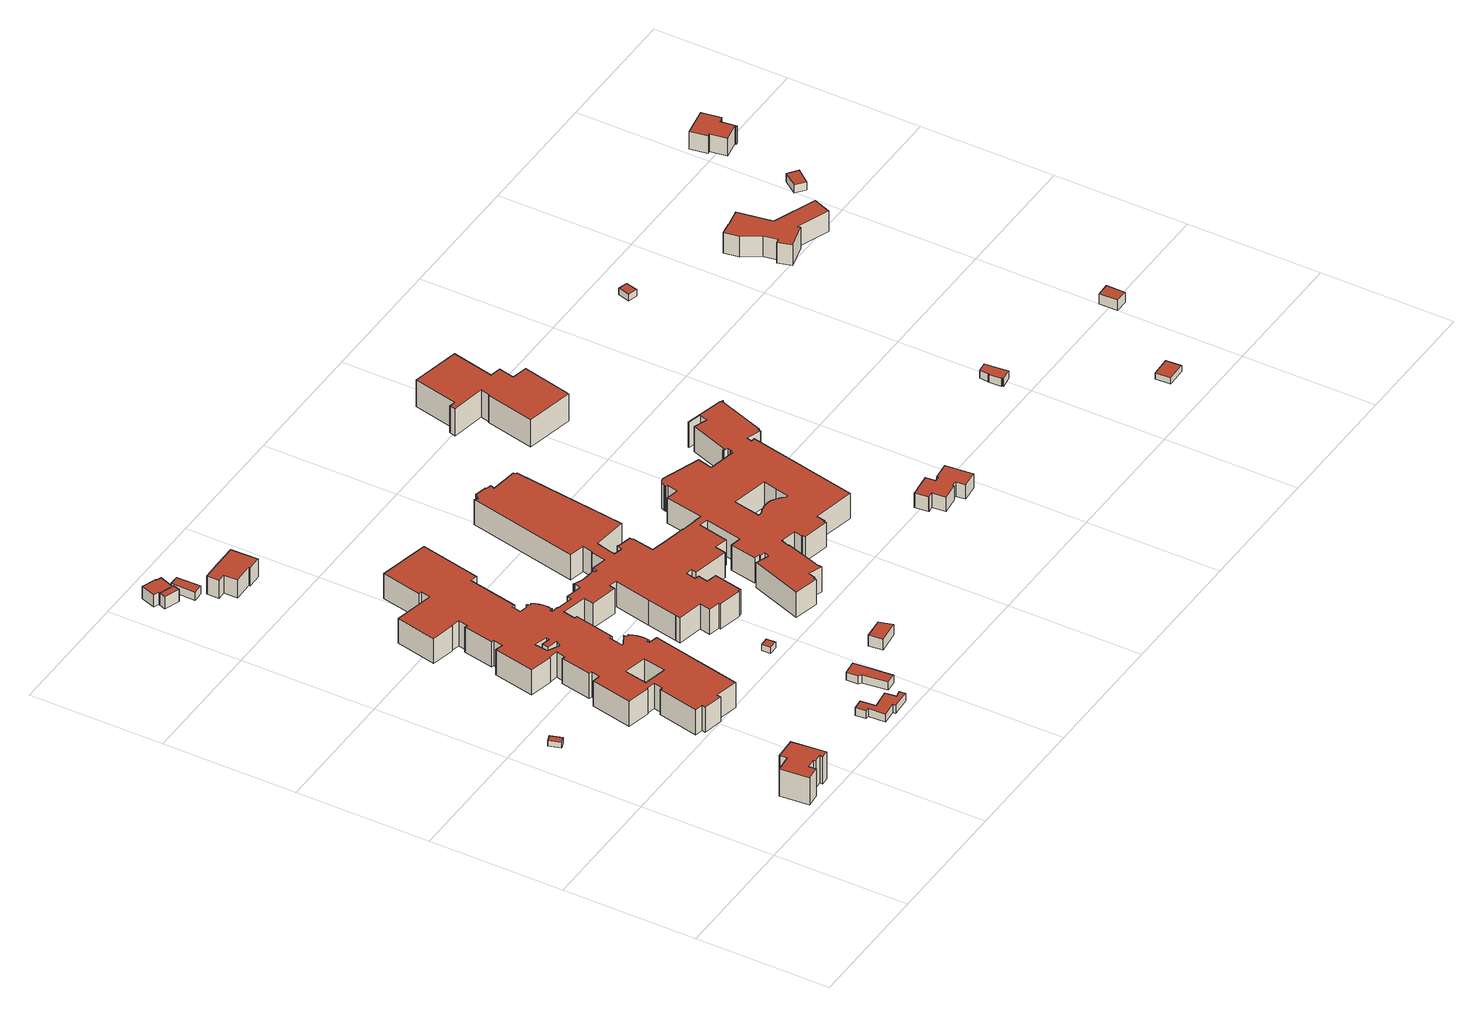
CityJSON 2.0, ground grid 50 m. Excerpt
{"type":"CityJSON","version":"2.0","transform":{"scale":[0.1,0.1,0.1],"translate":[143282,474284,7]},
"CityObjects":{
"building1":{"type":"Building","attributes":{"b3_dak_type":"multiple horizontal","b3_h_dak_50p":15.81,"b3_h_dak_70p":15.83,"b3_h_dak_max":15.91,"b3_h_dak_min":15.63,"b3_h_maaiveld":13.56,"b3_kas_warenhuis":false,"b3_mutatie_ahn3_ahn4":false,"b3_reconstructie_onvolledig":false,"b3_rmse_lod12":0.077,"b3_rmse_lod13":0.077,"b3_rmse_lod22":0.0738,"b3_val3dity_lod12":"[]","b3_val3dity_lod13":"[]","b3_val3dity_lod22":"[]","b3_volume_lod12":28.38,"b3_volume_lod13":28.38,"b3_volume_lod22":28.22,"geconstateerd":false,"oorspronkelijkbouwjaar":2015,"status":"Pand in gebruik"},"children":["building1-1"]},
"building1-1":{"type":"BuildingPart","parents":["building1"],"geometry":[{"type":"Solid","lod":"1.2","boundaries":[[[[0,1,2,3]],[[4,1,0,5]],[[5,0,3,6]],[[7,2,1,4]],[[6,3,2,7]],[[6,7,4,5]]]],"semantics":{"surfaces":[{"type":"GroundSurface"},{"type":"WallSurface","on_footprint_edge":true},{"type":"RoofSurface"}],"values":[[0,1,1,1,1,2]]}}]},
"building2":{"type":"Building","attributes":{"b3_dak_type":"multiple horizontal","b3_h_dak_50p":21.39,"b3_h_dak_70p":21.42,"b3_h_dak_max":21.7,"b3_h_dak_min":18.28,"b3_h_maaiveld":10.17,"b3_kas_warenhuis":false,"b3_mutatie_ahn3_ahn4":false,"b3_reconstructie_onvolledig":false,"b3_rmse_lod12":0.731,"b3_rmse_lod13":0.731,"b3_rmse_lod22":0.726,"b3_val3dity_lod12":"[]","b3_val3dity_lod13":"[]","b3_val3dity_lod22":"[]","b3_volume_lod12":1828.7,"b3_volume_lod13":1828.7,"b3_volume_lod22":1825.91,"geconstateerd":false,"oorspronkelijkbouwjaar":2021,"status":"Pand ten onrechte opgevoerd"},"children":["building2-1"]},
"building2-1":{"type":"BuildingPart","parents":["building2"],"geometry":[{"type":"Solid","lod":"1.2","boundaries":[[[[8,9,10,11,12,13,14,15,16,17,18,19]],[[20,16,15,21]],[[22,14,13,23]],[[21,15,14,22]],[[24,19,18,25]],[[26,17,16,20]],[[27,12,11,28]],[[23,13,12,27]],[[29,8,19,24]],[[28,11,10,30]],[[30,10,9,31]],[[25,18,17,26]],[[31,9,8,29]],[[31,29,24,25,26,20,21,22,23,27,28,30]]]],"semantics":{"surfaces":[{"type":"GroundSurface"},{"type":"WallSurface","on_footprint_edge":true},{"type":"RoofSurface"}],"values":[[0,1,1,1,1,1,1,1,1,1,1,1,1,2]]}}]},
"building3":{"type":"Building","attributes":{"b3_dak_type":"slanted","b3_h_dak_50p":20.13,"b3_h_dak_70p":20.68,"b3_h_dak_max":21.63,"b3_h_dak_min":18.46,"b3_h_maaiveld":15.78,"b3_kas_warenhuis":false,"b3_mutatie_ahn3_ahn4":false,"b3_reconstructie_onvolledig":false,"b3_rmse_lod12":1.08,"b3_rmse_lod13":1.08,"b3_rmse_lod22":0.0272,"b3_val3dity_lod12":"[]","b3_val3dity_lod13":"[]","b3_val3dity_lod22":"[]","b3_volume_lod12":77.24,"b3_volume_lod13":77.24,"b3_volume_lod22":67.26,"geconstateerd":false,"oorspronkelijkbouwjaar":2016,"status":"Pand in gebruik"},"children":["building3-1"]},
"building3-1":{"type":"BuildingPart","parents":["building3"],"geometry":[{"type":"Solid","lod":"1.2","boundaries":[[[[32,33,34,35]],[[36,32,35,37]],[[37,35,34,38]],[[38,34,33,39]],[[39,33,32,36]],[[39,36,37,38]]]],"semantics":{"surfaces":[{"type":"GroundSurface"},{"type":"WallSurface","on_footprint_edge":true},{"type":"RoofSurface"}],"values":[[0,1,1,1,1,2]]}}]},
"building4":{"type":"Building","attributes":{"b3_dak_type":"slanted","b3_h_dak_50p":19.69,"b3_h_dak_70p":20.6,"b3_h_dak_max":22,"b3_h_dak_min":18.25,"b3_h_maaiveld":15.56,"b3_kas_warenhuis":false,"b3_mutatie_ahn3_ahn4":false,"b3_reconstructie_onvolledig":false,"b3_rmse_lod12":1.45,"b3_rmse_lod13":1.45,"b3_rmse_lod22":0.0385,"b3_val3dity_lod12":"[]","b3_val3dity_lod13":"[]","b3_val3dity_lod22":"[]","b3_volume_lod12":233.2,"b3_volume_lod13":233.2,"b3_volume_lod22":192.39,"geconstateerd":false,"oorspronkelijkbouwjaar":2015,"status":"Pand in gebruik"},"children":["building4-1"]},
"building4-1":{"type":"BuildingPart","parents":["building4"],"geometry":[{"type":"Solid","lod":"1.2","boundaries":[[[[40,41,42,43,44,45,46,47]],[[48,45,44,49]],[[49,44,43,50]],[[50,43,42,51]],[[51,42,41,52]],[[53,46,45,48]],[[54,47,46,53]],[[55,40,47,54]],[[52,41,40,55]],[[52,55,54,53,48,49,50,51]]]],"semantics":{"surfaces":[{"type":"GroundSurface"},{"type":"WallSurface","on_footprint_edge":true},{"type":"RoofSurface"}],"values":[[0,1,1,1,1,1,1,1,1,2]]}}]},
"building5":{"type":"Building","attributes":{"b3_dak_type":"slanted","b3_h_dak_50p":18.47,"b3_h_dak_70p":18.79,"b3_h_dak_max":19.33,"b3_h_dak_min":17.48,"b3_h_maaiveld":15.38,"b3_kas_warenhuis":false,"b3_mutatie_ahn3_ahn4":false,"b3_reconstructie_onvolledig":false,"b3_rmse_lod12":0.603,"b3_rmse_lod13":0.603,"b3_rmse_lod22":0.0394,"b3_val3dity_lod12":"[]","b3_val3dity_lod13":"[]","b3_val3dity_lod22":"[]","b3_volume_lod12":112.92,"b3_volume_lod13":112.92,"b3_volume_lod22":102.2,"geconstateerd":false,"oorspronkelijkbouwjaar":1950,"status":"Pand in gebruik"},"children":["building5-1"]},
"building5-1":{"type":"BuildingPart","parents":["building5"],"geometry":[{"type":"Solid","lod":"1.2","boundaries":[[[[56,57,58,59,60]],[[61,57,56,62]],[[63,59,58,64]],[[64,58,57,61]],[[65,60,59,63]],[[62,56,60,65]],[[62,65,63,64,61]]]],"semantics":{"surfaces":[{"type":"GroundSurface"},{"type":"WallSurface","on_footprint_edge":true},{"type":"RoofSurface"}],"values":[[0,1,1,1,1,1,2]]}}]},
"building6":{"type":"Building","attributes":{"b3_dak_type":"multiple horizontal","b3_h_dak_50p":14.56,"b3_h_dak_70p":14.58,"b3_h_dak_max":14.77,"b3_h_dak_min":12.86,"b3_h_maaiveld":11.35,"b3_kas_warenhuis":false,"b3_mutatie_ahn3_ahn4":false,"b3_reconstructie_onvolledig":false,"b3_rmse_lod12":0.315,"b3_rmse_lod13":0.315,"b3_rmse_lod22":0.162,"b3_val3dity_lod12":"[]","b3_val3dity_lod13":"[]","b3_val3dity_lod22":"[]","b3_volume_lod12":463.15,"b3_volume_lod13":463.15,"b3_volume_lod22":445.4,"geconstateerd":false,"oorspronkelijkbouwjaar":2022,"status":"Bouw gestart"},"children":["building6-1","building6-2"]},
"building6-1":{"type":"BuildingPart","parents":["building6"],"geometry":[{"type":"Solid","lod":"1.2","boundaries":[[[[66,67,68,69,70,71]],[[72,67,66,73]],[[74,68,67,72]],[[75,71,70,76]],[[76,70,69,77]],[[73,66,71,75]],[[77,69,68,74]],[[77,74,72,73,75,76]]]],"semantics":{"surfaces":[{"type":"GroundSurface"},{"type":"WallSurface","on_footprint_edge":true},{"type":"RoofSurface"}],"values":[[0,1,1,1,1,1,1,2]]}}]},
"building6-2":{"type":"BuildingPart","parents":["building6"],"geometry":[{"type":"Solid","lod":"1.2","boundaries":[[[[78,79,80,81,82,83,84,85,86,87,88,89]],[[90,87,86,91]],[[91,86,85,92]],[[93,84,83,94]],[[95,79,78,96]],[[92,85,84,93]],[[94,83,82,97]],[[97,82,81,98]],[[99,88,87,90]],[[98,81,80,100]],[[96,78,89,101]],[[101,89,88,99]],[[100,80,79,95]],[[100,95,96,101,99,90,91,92,93,94,97,98]]]],"semantics":{"surfaces":[{"type":"GroundSurface"},{"type":"WallSurface","on_footprint_edge":true},{"type":"RoofSurface"}],"values":[[0,1,1,1,1,1,1,1,1,1,1,1,1,2]]}}]},
"building7":{"type":"Building","attributes":{"b3_dak_type":"slanted","b3_h_dak_50p":21.53,"b3_h_dak_70p":22.2,"b3_h_dak_max":23.54,"b3_h_dak_min":17.95,"b3_h_maaiveld":14.83,"b3_kas_warenhuis":false,"b3_mutatie_ahn3_ahn4":false,"b3_reconstructie_onvolledig":false,"b3_rmse_lod12":1.65,"b3_rmse_lod13":1.31,"b3_rmse_lod22":0.103,"b3_val3dity_lod12":"[]","b3_val3dity_lod13":"[]","b3_val3dity_lod22":"[]","b3_volume_lod12":1032.7,"b3_volume_lod13":1002.27,"b3_volume_lod22":912.15,"geconstateerd":false,"oorspronkelijkbouwjaar":1900,"status":"Pand in gebruik"},"children":["building7-1"]},
"building7-1":{"type":"BuildingPart","parents":["building7"],"geometry":[{"type":"Solid","lod":"1.2","boundaries":[[[[102,103,104,105,106,107,108,109,110]],[[111,110,109,112]],[[112,109,108,113]],[[113,108,107,114]],[[114,107,106,115]],[[115,106,105,116]],[[116,105,104,117]],[[118,103,102,119]],[[117,104,103,118]],[[119,102,110,111]],[[119,111,112,113,114,115,116,117,118]]]],"semantics":{"surfaces":[{"type":"GroundSurface"},{"type":"WallSurface","on_footprint_edge":true},{"type":"RoofSurface"}],"values":[[0,1,1,1,1,1,1,1,1,1,2]]}}]},
"building8":{"type":"Building","attributes":{"b3_dak_type":"multiple horizontal","b3_h_dak_50p":13.88,"b3_h_dak_70p":13.96,"b3_h_dak_max":14.13,"b3_h_dak_min":13.56,"b3_h_maaiveld":11.51,"b3_kas_warenhuis":false,"b3_mutatie_ahn3_ahn4":false,"b3_reconstructie_onvolledig":false,"b3_rmse_lod12":0.159,"b3_rmse_lod13":0.159,"b3_rmse_lod22":0.129,"b3_val3dity_lod12":"[]","b3_val3dity_lod13":"[]","b3_val3dity_lod22":"[]","b3_volume_lod12":28.13,"b3_volume_lod13":28.13,"b3_volume_lod22":27.1,"geconstateerd":false,"oorspronkelijkbouwjaar":2002,"status":"Pand in gebruik"},"children":["building8-1"]},
"building8-1":{"type":"BuildingPart","parents":["building8"],"geometry":[{"type":"Solid","lod":"1.2","boundaries":[[[[120,121,122,123]],[[124,122,121,125]],[[126,123,122,124]],[[127,120,123,126]],[[125,121,120,127]],[[125,127,126,124]]]],"semantics":{"surfaces":[{"type":"GroundSurface"},{"type":"WallSurface","on_footprint_edge":true},{"type":"RoofSurface"}],"values":[[0,1,1,1,1,2]]}}]},
"building9":{"type":"Building","attributes":{"b3_dak_type":"multiple horizontal","b3_h_dak_50p":15.25,"b3_h_dak_70p":15.26,"b3_h_dak_max":15.4,"b3_h_dak_min":12.26,"b3_h_maaiveld":10.82,"b3_kas_warenhuis":false,"b3_mutatie_ahn3_ahn4":false,"b3_reconstructie_onvolledig":false,"b3_rmse_lod12":0.462,"b3_rmse_lod13":0.462,"b3_rmse_lod22":0.462,"b3_val3dity_lod12":"[]","b3_val3dity_lod13":"[]","b3_val3dity_lod22":"[]","b3_volume_lod12":184.68,"b3_volume_lod13":184.68,"b3_volume_lod22":184.4,"geconstateerd":false,"oorspronkelijkbouwjaar":2022,"status":"Bouw gestart"},"children":["building9-1"]},
"building9-1":{"type":"BuildingPart","parents":["building9"],"geometry":[{"type":"Solid","lod":"1.2","boundaries":[[[[128,129,130,131]],[[132,129,128,133]],[[133,128,131,134]],[[135,130,129,132]],[[134,131,130,135]],[[134,135,132,133]]]],"semantics":{"surfaces":[{"type":"GroundSurface"},{"type":"WallSurface","on_footprint_edge":true},{"type":"RoofSurface"}],"values":[[0,1,1,1,1,2]]}}]},
"building10":{"type":"Building","attributes":{"b3_dak_type":"multiple horizontal","b3_h_dak_50p":19.29,"b3_h_dak_70p":20.31,"b3_h_dak_max":24.27,"b3_h_dak_min":10.31,"b3_h_maaiveld":9.98,"b3_kas_warenhuis":false,"b3_mutatie_ahn3_ahn4":false,"b3_reconstructie_onvolledig":false,"b3_rmse_lod12":2.69,"b3_rmse_lod13":2,"b3_rmse_lod22":0.303,"b3_val3dity_lod12":"[]","b3_val3dity_lod13":"[]","b3_val3dity_lod22":"[104,203]","b3_volume_lod12":78769.88,"b3_volume_lod13":75527.19,"b3_volume_lod22":66478.64,"geconstateerd":false,"oorspronkelijkbouwjaar":1973,"status":"Pand in gebruik"},"children":["building10-1"]},
"building10-1":{"type":"BuildingPart","parents":["building10"],"geometry":[{"type":"Solid","lod":"1.2","boundaries":[[[[136,137,138,139,140,141,142,143,144,145,146,147,148,149,150,151,152,153,154,155,156,157,158,159,160,161,162,163,164,165,166,167,168,169,170,171,172,173,174,175,176,177,178,179,180,181,182,183,184,185,186,187,188,189,190,191,192,193,194,195,196,197,198,199,200,201,202,203,204,205,206,207,208,209,210,211,212,213,214,215,216,217,218,219,220,221,222,223,224,225,226,227,228,229,230,231,232,233,234,235,236,237,238,239,240,241,242,243,244,245,246,247,248,249,250,251,252,253,254,255,256,257,258,259,260,261,262,263,264,265,266,267,268,269,270,271,272,273,274,275,276,277,278,279,280,281,282,283,284,285,286,287,288,289,290,291,292,293,294,295,296,297,298,299,300,301,302,303,304,305,306,307,308,309,310,311,312,313,314,315,316,317,318,319,320,321,322,323,324,325,326,327,328,329,330,331,332,333,334,335,336,337,338,339,340,341,342,343,344,345,346,347,348,349,350,351,352,353,354,355,356,357,358,359,360,361,362,363,364,365,366,367,368,369,370,371,372],[373,374,375,376],[377,378,379,380,381,382,383,384,385,386,387,388,389],[390,391,392,393,394,395,396,397]],[[398,375,374,399]],[[400,183,182,401]],[[401,182,181,402]],[[403,396,395,404]],[[405,195,194,406]],[[406,194,193,407]],[[402,181,180,408]],[[409,376,375,398]],[[410,179,178,411]],[[408,180,179,410]],[[412,163,162,413]],[[411,178,177,414]],[[414,177,176,415]],[[416,175,174,417]],[[417,174,173,418]],[[419,172,171,420]],[[418,173,172,419]],[[421,166,165,422]],[[423,169,168,424]],[[425,170,169,423]],[[424,168,167,426]],[[426,167,166,421]],[[427,164,163,412]],[[422,165,164,427]],[[428,156,155,429]],[[430,365,364,431]],[[432,147,146,433]],[[434,157,156,428]],[[435,159,158,436]],[[436,158,157,434]],[[437,154,153,438]],[[438,153,152,439]],[[439,152,151,440]],[[441,229,228,442]],[[442,228,227,443]],[[433,146,145,444]],[[429,155,154,437]],[[445,150,149,446]],[[446,149,148,447]],[[440,151,150,445]],[[447,148,147,432]],[[415,176,175,416]],[[444,145,144,448]],[[448,144,143,449]],[[449,143,142,450]],[[450,142,141,451]],[[451,141,140,452]],[[453,302,301,454]],[[454,301,300,455]],[[456,334,333,457]],[[457,333,332,458]],[[459,139,138,460]],[[461,137,136,462]],[[460,138,137,461]],[[462,136,372,463]],[[463,372,371,464]],[[465,367,366,466]],[[467,368,367,465]],[[468,353,352,469]],[[466,366,365,430]],[[470,363,362,471]],[[431,364,363,470]],[[472,340,339,473]],[[474,360,359,475]],[[475,359,358,476]],[[476,358,357,477]],[[477,357,356,478]],[[479,351,350,480]],[[469,352,351,479]],[[481,354,353,468]],[[482,355,354,481]],[[478,356,355,482]],[[483,280,279,484]],[[485,304,303,486]],[[480,350,349,487]],[[488,348,347,489]],[[490,344,343,491]],[[492,345,344,490]],[[489,347,346,493]],[[493,346,345,492]],[[494,336,335,495]],[[491,343,342,496]],[[497,265,264,498]],[[499,341,340,472]],[[500,330,329,501]],[[501,329,328,502]],[[503,318,317,504]],[[505,291,290,506]],[[507,294,293,508]],[[508,293,292,509]],[[504,317,316,510]],[[511,393,392,512]],[[513,305,304,485]],[[514,295,294,507]],[[486,303,302,453]],[[515,306,305,513]],[[516,307,306,515]],[[455,300,299,517]],[[518,377,389,519]],[[517,299,298,520]],[[520,298,297,521]],[[521,297,296,522]],[[506,290,289,523]],[[523,289,288,524]],[[498,264,263,525]],[[526,221,220,527]],[[509,292,291,505]],[[528,286,285,529]],[[529,285,284,530]],[[531,276,275,532]],[[532,275,274,533]],[[534,277,276,531]],[[524,288,287,535]],[[535,287,286,528]],[[530,284,283,536]],[[537,282,281,538]],[[538,281,280,483]],[[536,283,282,537]],[[539,278,277,534]],[[484,279,278,539]],[[540,271,270,541]],[[542,248,247,543]],[[544,266,265,497]],[[545,246,245,546]],[[543,247,246,545]],[[547,262,261,548]],[[549,222,221,526]],[[550,235,234,551]],[[546,245,244,552]],[[552,244,243,553]],[[554,239,238,555]],[[553,243,242,556]],[[555,238,237,557]],[[558,241,240,559]],[[559,240,239,554]],[[556,242,241,558]],[[557,237,236,560]],[[560,236,235,550]],[[561,230,229,441]],[[562,232,231,563]],[[551,234,233,564]],[[564,233,232,562]],[[563,231,230,561]],[[443,227,226,565]],[[541,270,269,566]],[[567,223,222,549]],[[527,220,219,568]],[[568,219,218,569]],[[569,218,217,570]],[[571,216,215,572]],[[570,217,216,571]],[[573,214,213,574]],[[574,213,212,575]],[[576,251,250,577]],[[578,252,251,576]],[[572,215,214,573]],[[579,224,223,567]],[[580,209,208,581]],[[575,212,211,582]],[[582,211,210,583]],[[584,207,206,585]],[[581,208,207,584]],[[586,198,197,587]],[[588,253,252,578]],[[589,205,204,590]],[[585,206,205,589]],[[591,200,199,592]],[[590,204,203,593]],[[587,197,196,594]],[[592,199,198,586]],[[407,193,192,595]],[[595,192,191,596]],[[597,187,186,598]],[[598,186,185,599]],[[594,196,195,405]],[[596,191,190,600]],[[600,190,189,601]],[[601,189,188,602]],[[602,188,187,597]],[[420,171,170,425]],[[603,373,376,409]],[[413,162,161,604]],[[604,161,160,605]],[[399,374,373,603]],[[605,160,159,435]],[[606,380,379,607]],[[607,379,378,608]],[[487,349,348,488]],[[609,388,387,610]],[[522,296,295,514]],[[519,389,388,609]],[[611,385,384,612]],[[610,387,386,613]],[[614,383,382,615]],[[615,382,381,616]],[[613,386,385,611]],[[616,381,380,606]],[[612,384,383,614]],[[608,378,377,518]],[[617,338,337,618]],[[618,337,336,494]],[[619,322,321,620]],[[620,321,320,621]],[[622,327,326,623]],[[623,326,325,624]],[[624,325,324,625]],[[626,315,314,627]],[[510,316,315,626]],[[452,140,139,459]],[[628,313,312,629]],[[630,319,318,503]],[[631,308,307,516]],[[458,332,331,632]],[[632,331,330,500]],[[633,369,368,467]],[[634,370,369,633]],[[635,249,248,542]],[[636,201,200,591]],[[637,254,253,588]],[[593,203,202,638]],[[638,202,201,636]],[[639,260,259,640]],[[525,263,262,547]],[[464,371,370,634]],[[512,392,391,641]],[[577,250,249,635]],[[642,309,308,631]],[[643,311,310,644]],[[625,324,323,645]],[[645,323,322,619]],[[502,328,327,622]],[[621,320,319,630]],[[646,361,360,474]],[[647,184,183,400]],[[644,310,309,642]],[[648,273,272,649]],[[533,274,273,648]],[[649,272,271,540]],[[650,257,256,651]],[[651,256,255,652]],[[652,255,254,637]],[[653,258,257,650]],[[654,397,396,403]],[[655,390,397,654]],[[656,394,393,511]],[[404,395,394,656]],[[495,335,334,456]],[[473,339,338,617]],[[496,342,341,499]],[[627,314,313,628]],[[629,312,311,643]],[[657,267,266,544]],[[658,268,267,657]],[[566,269,268,658]],[[640,259,258,653]],[[548,261,260,639]],[[583,210,209,580]],[[641,391,390,655]],[[599,185,184,647]],[[471,362,361,646]],[[659,225,224,579]],[[565,226,225,659]],[[565,659,579,567,549,526,527,568,569,570,571,572,573,574,575,582,583,580,581,584,585,589,590,593,638,636,591,592,586,587,594,405,406,407,595,596,600,601,602,597,598,599,647,400,401,402,408,410,411,414,415,416,417,418,419,420,425,423,424,426,421,422,427,412,413,604,605,435,436,434,428,429,437,438,439,440,445,446,447,432,433,444,448,449,450,451,452,459,460,461,462,463,464,634,633,467,465,466,430,431,470,471,646,474,475,476,477,478,482,481,468,469,479,480,487,488,489,493,492,490,491,496,499,472,473,617,618,494,495,456,457,458,632,500,501,502,622,623,624,625,645,619,620,621,630,503,504,510,626,627,628,629,643,644,642,631,516,515,513,485,486,453,454,455,517,520,521,522,514,507,508,509,505,506,523,524,535,528,529,530,536,537,538,483,484,539,534,531,532,533,648,649,540,541,566,658,657,544,497,498,525,547,548,639,640,653,650,651,652,637,588,578,576,577,635,542,543,545,546,552,553,556,558,559,554,555,557,560,550,551,564,562,563,561,441,442,443],[399,603,409,398],[403,404,656,511,512,641,655,654],[518,519,609,610,613,611,612,614,615,616,606,607,608]]]],"semantics":{"surfaces":[{"type":"GroundSurface"},{"type":"WallSurface","on_footprint_edge":true},{"type":"RoofSurface"}],"values":[[0,1,1,1,1,1,1,1,1,1,1,1,1,1,1,1,1,1,1,1,1,1,1,1,1,1,1,1,1,1,1,1,1,1,1,1,1,1,1,1,1,1,1,1,1,1,1,1,1,1,1,1,1,1,1,1,1,1,1,1,1,1,1,1,1,1,1,1,1,1,1,1,1,1,1,1,1,1,1,1,1,1,1,1,1,1,1,1,1,1,1,1,1,1,1,1,1,1,1,1,1,1,1,1,1,1,1,1,1,1,1,1,1,1,1,1,1,1,1,1,1,1,1,1,1,1,1,1,1,1,1,1,1,1,1,1,1,1,1,1,1,1,1,1,1,1,1,1,1,1,1,1,1,1,1,1,1,1,1,1,1,1,1,1,1,1,1,1,1,1,1,1,1,1,1,1,1,1,1,1,1,1,1,1,1,1,1,1,1,1,1,1,1,1,1,1,1,1,1,1,1,1,1,1,1,1,1,1,1,1,1,1,1,1,1,1,1,1,1,1,1,1,1,1,1,1,1,1,1,1,1,1,1,1,1,1,1,1,1,1,1,1,1,1,1,1,1,1,1,1,1,1,1,1,1,1,1,1,1,1,1,1,1,2]]}}]},
"building11":{"type":"Building","attributes":{"b3_dak_type":"multiple horizontal","b3_h_dak_50p":12.33,"b3_h_dak_70p":12.35,"b3_h_dak_max":16.41,"b3_h_dak_min":11.02,"b3_h_maaiveld":10.01,"b3_kas_warenhuis":false,"b3_mutatie_ahn3_ahn4":false,"b3_reconstructie_onvolledig":false,"b3_rmse_lod12":0.786,"b3_rmse_lod13":0.786,"b3_rmse_lod22":0.787,"b3_val3dity_lod12":"[]","b3_val3dity_lod13":"[]","b3_val3dity_lod22":"[]","b3_volume_lod12":131.53,"b3_volume_lod13":131.53,"b3_volume_lod22":130.18,"geconstateerd":false,"oorspronkelijkbouwjaar":1970,"status":"Pand in gebruik"},"children":["building11-1"]},
"building11-1":{"type":"BuildingPart","parents":["building11"],"geometry":[{"type":"Solid","lod":"1.2","boundaries":[[[[275,660,661,277,276]],[[662,661,660,663]],[[664,277,661,662]],[[665,275,276,666]],[[666,276,277,664]],[[663,660,275,665]],[[663,665,666,664,662]]]],"semantics":{"surfaces":[{"type":"GroundSurface"},{"type":"WallSurface","on_footprint_edge":true},{"type":"RoofSurface"}],"values":[[0,1,1,1,1,1,2]]}}]},
"building12":{"type":"Building","attributes":{"b3_dak_type":"multiple horizontal","b3_h_dak_50p":12.34,"b3_h_dak_70p":12.36,"b3_h_dak_max":16.39,"b3_h_dak_min":9.99,"b3_h_maaiveld":9.98,"b3_kas_warenhuis":false,"b3_mutatie_ahn3_ahn4":false,"b3_reconstructie_onvolledig":false,"b3_rmse_lod12":0.969,"b3_rmse_lod13":0.969,"b3_rmse_lod22":0.974,"b3_val3dity_lod12":"[]","b3_val3dity_lod13":"[]","b3_val3dity_lod22":"[]","b3_volume_lod12":68.79,"b3_volume_lod13":68.79,"b3_volume_lod22":68.26,"geconstateerd":false,"oorspronkelijkbouwjaar":1970,"status":"Pand in gebruik"},"children":["building12-1"]},
"building12-1":{"type":"BuildingPart","parents":["building12"],"geometry":[{"type":"Solid","lod":"1.2","boundaries":[[[[279,667,668,281,280]],[[669,668,667,670]],[[671,281,668,669]],[[672,279,280,673]],[[673,280,281,671]],[[670,667,279,672]],[[670,672,673,671,669]]]],"semantics":{"surfaces":[{"type":"GroundSurface"},{"type":"WallSurface","on_footprint_edge":true},{"type":"RoofSurface"}],"values":[[0,1,1,1,1,1,2]]}}]},
"building13":{"type":"Building","attributes":{"b3_dak_type":"multiple horizontal","b3_h_dak_50p":14.89,"b3_h_dak_70p":14.9,"b3_h_dak_max":14.99,"b3_h_dak_min":11.78,"b3_h_maaiveld":9.05,"b3_kas_warenhuis":false,"b3_mutatie_ahn3_ahn4":false,"b3_reconstructie_onvolledig":false,"b3_rmse_lod12":0.737,"b3_rmse_lod13":0.737,"b3_rmse_lod22":0.0561,"b3_val3dity_lod12":"[]","b3_val3dity_lod13":"[]","b3_val3dity_lod22":"[]","b3_volume_lod12":915.52,"b3_volume_lod13":915.52,"b3_volume_lod22":880.33,"geconstateerd":false,"oorspronkelijkbouwjaar":1973,"status":"Pand in gebruik"},"children":["building13-1"]},
"building13-1":{"type":"BuildingPart","parents":["building13"],"geometry":[{"type":"Solid","lod":"1.2","boundaries":[[[[674,675,676,677,678,679,680,681,682,683,684,685,686,687,688,689,690]],[[691,681,680,692]],[[692,680,679,693]],[[694,682,681,691]],[[695,683,682,694]],[[696,684,683,695]],[[693,679,678,697]],[[698,675,674,699]],[[699,674,690,700]],[[697,678,677,701]],[[700,690,689,702]],[[701,677,676,703]],[[703,676,675,698]],[[704,688,687,705]],[[705,687,686,706]],[[706,686,685,707]],[[702,689,688,704]],[[707,685,684,696]],[[707,696,695,694,691,692,693,697,701,703,698,699,700,702,704,705,706]]]],"semantics":{"surfaces":[{"type":"GroundSurface"},{"type":"WallSurface","on_footprint_edge":true},{"type":"RoofSurface"}],"values":[[0,1,1,1,1,1,1,1,1,1,1,1,1,1,1,1,1,1,2]]}}]},
"building14":{"type":"Building","attributes":{"b3_dak_type":"multiple horizontal","b3_h_dak_50p":20.5,"b3_h_dak_70p":20.53,"b3_h_dak_max":22.25,"b3_h_dak_min":14.06,"b3_h_maaiveld":9.41,"b3_kas_warenhuis":false,"b3_mutatie_ahn3_ahn4":false,"b3_reconstructie_onvolledig":false,"b3_rmse_lod12":1.27,"b3_rmse_lod13":1.27,"b3_rmse_lod22":0.736,"b3_val3dity_lod12":"[]","b3_val3dity_lod13":"[]","b3_val3dity_lod22":"[]","b3_volume_lod12":8481.75,"b3_volume_lod13":8481.75,"b3_volume_lod22":8083.76,"geconstateerd":false,"oorspronkelijkbouwjaar":1974,"status":"Pand in gebruik"},"children":["building14-1"]},
"building14-1":{"type":"BuildingPart","parents":["building14"],"geometry":[{"type":"Solid","lod":"1.2","boundaries":[[[[708,709,710,711,712,713,714,715,716,717,718,719,720,721,722,723]],[[724,718,717,725]],[[726,709,708,727]],[[728,710,709,726]],[[729,721,720,730]],[[730,720,719,731]],[[732,722,721,729]],[[731,719,718,724]],[[725,717,716,733]],[[733,716,715,734]],[[734,715,714,735]],[[736,711,710,728]],[[737,712,711,736]],[[738,713,712,737]],[[727,708,723,739]],[[739,723,722,732]],[[735,714,713,738]],[[735,738,737,736,728,726,727,739,732,729,730,731,724,725,733,734]]]],"semantics":{"surfaces":[{"type":"GroundSurface"},{"type":"WallSurface","on_footprint_edge":true},{"type":"RoofSurface"}],"values":[[0,1,1,1,1,1,1,1,1,1,1,1,1,1,1,1,1,2]]}}]},
"building15":{"type":"Building","attributes":{"b3_dak_type":"multiple horizontal","b3_h_dak_50p":10.86,"b3_h_dak_70p":10.99,"b3_h_dak_max":11.23,"b3_h_dak_min":10.18,"b3_h_maaiveld":7.84,"b3_kas_warenhuis":false,"b3_mutatie_ahn3_ahn4":false,"b3_reconstructie_onvolledig":false,"b3_rmse_lod12":0.443,"b3_rmse_lod13":0.443,"b3_rmse_lod22":0.0344,"b3_val3dity_lod12":"[]","b3_val3dity_lod13":"[]","b3_val3dity_lod22":"[]","b3_volume_lod12":120.08,"b3_volume_lod13":120.08,"b3_volume_lod22":110.27,"geconstateerd":false,"oorspronkelijkbouwjaar":1917,"status":"Pand in gebruik"},"children":["building15-1"]},
"building15-1":{"type":"BuildingPart","parents":["building15"],"geometry":[{"type":"Solid","lod":"1.2","boundaries":[[[[740,741,742,743,744,745,746,747]],[[748,743,742,749]],[[750,740,747,751]],[[751,747,746,752]],[[752,746,745,753]],[[749,742,741,754]],[[755,744,743,748]],[[753,745,744,755]],[[754,741,740,750]],[[754,750,751,752,753,755,748,749]]]],"semantics":{"surfaces":[{"type":"GroundSurface"},{"type":"WallSurface","on_footprint_edge":true},{"type":"RoofSurface"}],"values":[[0,1,1,1,1,1,1,1,1,2]]}}]},
"building16":{"type":"Building","attributes":{"b3_dak_type":"slanted","b3_h_dak_50p":11.94,"b3_h_dak_70p":12.16,"b3_h_dak_max":12.47,"b3_h_dak_min":11.35,"b3_h_maaiveld":9.45,"b3_kas_warenhuis":false,"b3_mutatie_ahn3_ahn4":false,"b3_reconstructie_onvolledig":false,"b3_rmse_lod12":0.367,"b3_rmse_lod13":0.367,"b3_rmse_lod22":0.0153,"b3_val3dity_lod12":"[]","b3_val3dity_lod13":"[]","b3_val3dity_lod22":"[]","b3_volume_lod12":45.2,"b3_volume_lod13":45.2,"b3_volume_lod22":41.81,"geconstateerd":false,"oorspronkelijkbouwjaar":1916,"status":"Pand in gebruik"},"children":["building16-1"]},
"building16-1":{"type":"BuildingPart","parents":["building16"],"geometry":[{"type":"Solid","lod":"1.2","boundaries":[[[[756,757,758,759]],[[760,757,756,761]],[[762,758,757,760]],[[761,756,759,763]],[[763,759,758,762]],[[763,762,760,761]]]],"semantics":{"surfaces":[{"type":"GroundSurface"},{"type":"WallSurface","on_footprint_edge":true},{"type":"RoofSurface"}],"values":[[0,1,1,1,1,2]]}}]},
"building17":{"type":"Building","attributes":{"b3_dak_type":"multiple horizontal","b3_h_dak_50p":10.85,"b3_h_dak_70p":10.86,"b3_h_dak_max":11.04,"b3_h_dak_min":10.75,"b3_h_maaiveld":8.36,"b3_kas_warenhuis":false,"b3_mutatie_ahn3_ahn4":false,"b3_reconstructie_onvolledig":false,"b3_rmse_lod12":0.0244,"b3_rmse_lod13":0.0244,"b3_rmse_lod22":0.0236,"b3_val3dity_lod12":"[]","b3_val3dity_lod13":"[]","b3_val3dity_lod22":"[]","b3_volume_lod12":104.68,"b3_volume_lod13":104.68,"b3_volume_lod22":104.48,"geconstateerd":false,"oorspronkelijkbouwjaar":1971,"status":"Pand in gebruik"},"children":["building17-1"]},
"building17-1":{"type":"BuildingPart","parents":["building17"],"geometry":[{"type":"Solid","lod":"1.2","boundaries":[[[[764,765,766,767]],[[768,765,764,769]],[[770,766,765,768]],[[769,764,767,771]],[[771,767,766,770]],[[771,770,768,769]]]],"semantics":{"surfaces":[{"type":"GroundSurface"},{"type":"WallSurface","on_footprint_edge":true},{"type":"RoofSurface"}],"values":[[0,1,1,1,1,2]]}}]},
"building18":{"type":"Building","attributes":{"b3_dak_type":"slanted","b3_h_dak_50p":11,"b3_h_dak_70p":11.47,"b3_h_dak_max":12.23,"b3_h_dak_min":9.79,"b3_h_maaiveld":7.3,"b3_kas_warenhuis":false,"b3_mutatie_ahn3_ahn4":false,"b3_reconstructie_onvolledig":false,"b3_rmse_lod12":0.816,"b3_rmse_lod13":0.816,"b3_rmse_lod22":0.0221,"b3_val3dity_lod12":"[]","b3_val3dity_lod13":"[]","b3_val3dity_lod22":"[]","b3_volume_lod12":140.74,"b3_volume_lod13":140.74,"b3_volume_lod22":126.5,"geconstateerd":false,"oorspronkelijkbouwjaar":2010,"status":"Pand in gebruik"},"children":["building18-1"]},
"building18-1":{"type":"BuildingPart","parents":["building18"],"geometry":[{"type":"Solid","lod":"1.2","boundaries":[[[[772,773,774,775,776,777]],[[778,774,773,779]],[[780,777,776,781]],[[782,772,777,780]],[[783,775,774,778]],[[781,776,775,783]],[[779,773,772,782]],[[779,782,780,781,783,778]]]],"semantics":{"surfaces":[{"type":"GroundSurface"},{"type":"WallSurface","on_footprint_edge":true},{"type":"RoofSurface"}],"values":[[0,1,1,1,1,1,1,2]]}}]},
"building19":{"type":"Building","attributes":{"b3_dak_type":"slanted","b3_h_dak_50p":15.38,"b3_h_dak_70p":16.13,"b3_h_dak_max":19.69,"b3_h_dak_min":12.19,"b3_h_maaiveld":7.64,"b3_kas_warenhuis":false,"b3_mutatie_ahn3_ahn4":false,"b3_reconstructie_onvolledig":false,"b3_rmse_lod12":1.67,"b3_rmse_lod13":1.67,"b3_rmse_lod22":0.178,"b3_val3dity_lod12":"[]","b3_val3dity_lod13":"[]","b3_val3dity_lod22":"[]","b3_volume_lod12":2827.4,"b3_volume_lod13":2827.4,"b3_volume_lod22":2559.42,"geconstateerd":false,"oorspronkelijkbouwjaar":1916,"status":"Pand in gebruik"},"children":["building19-1"]},
"building19-1":{"type":"BuildingPart","parents":["building19"],"geometry":[{"type":"Solid","lod":"1.2","boundaries":[[[[784,785,786,787,788,789,790,791,792,793,794,795,796,797,798,799,800]],[[801,795,794,802]],[[802,794,793,803]],[[804,796,795,801]],[[803,793,792,805]],[[806,797,796,804]],[[807,790,789,808]],[[809,791,790,807]],[[805,792,791,809]],[[808,789,788,810]],[[811,785,784,812]],[[813,786,785,811]],[[812,784,800,814]],[[815,787,786,813]],[[810,788,787,815]],[[814,800,799,816]],[[816,799,798,817]],[[817,798,797,806]],[[817,806,804,801,802,803,805,809,807,808,810,815,813,811,812,814,816]]]],"semantics":{"surfaces":[{"type":"GroundSurface"},{"type":"WallSurface","on_footprint_edge":true},{"type":"RoofSurface"}],"values":[[0,1,1,1,1,1,1,1,1,1,1,1,1,1,1,1,1,1,2]]}}]},
"building20":{"type":"Building","attributes":{"b3_dak_type":"slanted","b3_h_dak_50p":12.48,"b3_h_dak_70p":12.73,"b3_h_dak_max":13.14,"b3_h_dak_min":11.77,"b3_h_maaiveld":9.37,"b3_kas_warenhuis":false,"b3_mutatie_ahn3_ahn4":false,"b3_reconstructie_onvolledig":false,"b3_rmse_lod12":0.457,"b3_rmse_lod13":0.457,"b3_rmse_lod22":0.0243,"b3_val3dity_lod12":"[]","b3_val3dity_lod13":"[]","b3_val3dity_lod22":"[]","b3_volume_lod12":98.65,"b3_volume_lod13":98.65,"b3_volume_lod22":91,"geconstateerd":false,"oorspronkelijkbouwjaar":1912,"status":"Pand in gebruik"},"children":["building20-1"]},
"building20-1":{"type":"BuildingPart","parents":["building20"],"geometry":[{"type":"Solid","lod":"1.2","boundaries":[[[[818,819,820,821]],[[822,820,819,823]],[[824,821,820,822]],[[825,818,821,824]],[[823,819,818,825]],[[823,825,824,822]]]],"semantics":{"surfaces":[{"type":"GroundSurface"},{"type":"WallSurface","on_footprint_edge":true},{"type":"RoofSurface"}],"values":[[0,1,1,1,1,2]]}}]},
"building21":{"type":"Building","attributes":{"b3_dak_type":"slanted","b3_h_dak_50p":15.48,"b3_h_dak_70p":16.12,"b3_h_dak_max":18.37,"b3_h_dak_min":12.33,"b3_h_maaiveld":9.04,"b3_kas_warenhuis":false,"b3_mutatie_ahn3_ahn4":false,"b3_reconstructie_onvolledig":false,"b3_rmse_lod12":1.54,"b3_rmse_lod13":1.54,"b3_rmse_lod22":0.198,"b3_val3dity_lod12":"[]","b3_val3dity_lod13":"[]","b3_val3dity_lod22":"[]","b3_volume_lod12":843.81,"b3_volume_lod13":843.81,"b3_volume_lod22":754.79,"geconstateerd":false,"oorspronkelijkbouwjaar":1912,"status":"Pand in gebruik"},"children":["building21-1"]},
"building21-1":{"type":"BuildingPart","parents":["building21"],"geometry":[{"type":"Solid","lod":"1.2","boundaries":[[[[826,827,828,829,830,831,832,833,834,835,836,837,838]],[[839,836,835,840]],[[840,835,834,841]],[[842,837,836,839]],[[843,838,837,842]],[[841,834,833,844]],[[844,833,832,845]],[[846,827,826,847]],[[848,828,827,846]],[[845,832,831,849]],[[849,831,830,850]],[[847,826,838,843]],[[851,829,828,848]],[[850,830,829,851]],[[850,851,848,846,847,843,842,839,840,841,844,845,849]]]],"semantics":{"surfaces":[{"type":"GroundSurface"},{"type":"WallSurface","on_footprint_edge":true},{"type":"RoofSurface"}],"values":[[0,1,1,1,1,1,1,1,1,1,1,1,1,1,2]]}}]}
},
"vertices":[
[68,835,66],[54,880,66],[79,888,66],[93,844,66],[54,880,88],[68,835,88],[93,844,88],[79,888,88],
[400,36,32],[371,34,32],[371,45,32],[340,43,32],[339,50,32],[304,48,32],[306,21,32],[255,16,32],[245,124,32],[308,130,32],[305,158,32],[386,163,32],[245,124,144],[255,16,144],[306,21,144],[304,48,144],[386,163,144],[305,158,144],[308,130,144],[339,50,144],[340,43,144],[400,36,144],[371,45,144],[371,34,144],
[74,2274,88],[17,2295,88],[26,2319,88],[83,2299,88],[74,2274,137],[83,2299,137],[26,2319,137],[17,2295,137],
[9,2331,86],[28,2386,86],[82,2367,86],[80,2363,86],[99,2356,86],[79,2301,86],[28,2319,86],[29,2324,86],[79,2301,136],[99,2356,136],[80,2363,136],[82,2367,136],[28,2386,136],[28,2319,136],[29,2324,136],[9,2331,136],
[145,2325,84],[147,2235,84],[109,2233,84],[110,2322,84],[110,2325,84],[147,2235,118],[145,2325,118],[110,2322,118],[109,2233,118],[110,2325,118],
[913,240,44],[925,93,44],[886,90,44],[874,182,44],[864,189,44],[860,233,44],[925,93,76],[913,240,76],[886,90,76],[860,233,76],[864,189,76],[874,182,76],
[831,72,44],[836,30,44],[861,35,44],[863,12,44],[792,8,44],[792,19,44],[737,13,44],[734,76,44],[720,76,44],[718,115,44],[755,119,44],[761,62,44],[718,115,76],[720,76,76],[734,76,76],[737,13,76],[792,19,76],[836,30,76],[831,72,76],[792,8,76],[863,12,76],[755,119,76],[861,35,76],[761,62,76],
[321,2225,78],[324,2123,78],[270,2122,78],[270,2128,78],[196,2126,78],[195,2177,78],[165,2176,78],[164,2222,78],[234,2224,78],[234,2224,152],[164,2222,152],[165,2176,152],[195,2177,152],[196,2126,152],[270,2128,152],[270,2122,152],[324,2123,152],[321,2225,152],
[886,547,45],[887,513,45],[854,512,45],[853,546,45],[854,512,70],[887,513,70],[853,546,70],[886,547,70],
[1145,222,38],[1061,212,38],[1056,264,38],[1131,272,38],[1061,212,83],[1145,222,83],[1131,272,83],[1056,264,83],
[800,1085,30],[795,1063,30],[694,1084,30],[702,1122,30],[611,1142,30],[608,1145,30],[598,1098,30],[609,1096,30],[577,944,30],[566,947,30],[555,895,30],[561,894,30],[599,914,30],[601,910,30],[600,910,30],[605,901,30],[611,905,30],[617,890,30],[621,878,30],[623,865,30],[624,853,30],[622,841,30],[621,832,30],[614,834,30],[612,825,30],[645,817,30],[572,479,30],[486,497,30],[484,483,30],[411,499,30],[414,512,30],[384,518,30],[417,671,30],[428,669,30],[435,704,30],[401,710,30],[400,708,30],[314,727,30],[347,881,30],[376,875,30],[384,909,30],[373,911,30],[397,1026,30],[408,1023,30],[416,1058,30],[381,1064,30],[380,1062,30],[295,1081,30],[327,1232,30],[328,1231,30],[329,1235,30],[356,1228,30],[364,1264,30],[354,1266,30],[378,1380,30],[389,1378,30],[396,1413,30],[362,1420,30],[362,1418,30],[275,1436,30],[308,1589,30],[455,1558,30],[463,1593,30],[452,1595,30],[484,1747,30],[671,1706,30],[671,1705,30],[672,1705,30],[623,1479,30],[596,1484,30],[557,1299,30],[546,1301,30],[539,1267,30],[566,1261,30],[578,1267,30],[579,1265,30],[581,1265,30],[581,1264,30],[580,1263,30],[585,1254,30],[591,1258,30],[597,1247,30],[602,1232,30],[605,1216,30],[605,1203,30],[604,1192,30],[603,1185,30],[593,1187,30],[591,1178,30],[616,1173,30],[616,1171,30],[678,1158,30],[682,1175,30],[745,1162,30],[750,1186,30],[747,1187,30],[749,1191,30],[765,1183,30],[777,1178,30],[788,1175,30],[804,1172,30],[819,1170,30],[830,1170,30],[841,1171,30],[842,1168,30],[839,1167,30],[840,1161,30],[846,1160,30],[850,1178,30],[907,1166,30],[920,1222,30],[922,1221,30],[931,1261,30],[873,1273,30],[963,1688,30],[973,1679,30],[989,1696,30],[989,1697,30],[1033,1687,30],[1033,1684,30],[1053,1679,30],[1047,1662,30],[1146,1649,30],[1146,1646,30],[1150,1637,30],[1152,1637,30],[1098,1213,30],[969,1229,30],[954,1172,30],[951,1154,30],[984,1147,30],[989,1166,30],[992,1166,30],[991,1164,30],[1045,1153,30],[1044,1143,30],[1048,1142,30],[1031,1059,30],[1036,1058,30],[1036,1057,30],[1146,1033,30],[1146,1034,30],[1173,1029,30],[1172,1027,30],[1229,1016,30],[1230,1017,30],[1258,1011,30],[1286,1154,30],[1335,1144,30],[1343,1184,30],[1335,1186,30],[1336,1190,30],[1337,1190,30],[1338,1197,30],[1344,1208,30],[1354,1214,30],[1365,1217,30],[1509,1166,30],[1498,1124,30],[1495,1110,30],[1597,1089,30],[1599,1100,30],[1603,1099,30],[1608,1114,30],[1592,1119,30],[1593,1124,30],[1599,1122,30],[1650,1265,30],[1700,1247,30],[1710,1277,30],[1660,1289,30],[1661,1293,30],[1806,1258,30],[1805,1254,30],[1813,1253,30],[1813,1252,30],[1809,1253,30],[1746,1077,30],[1742,1078,30],[1738,1068,30],[1685,1087,30],[1679,1067,30],[1694,1065,30],[1606,654,30],[1449,687,30],[1442,654,30],[1439,655,30],[1437,646,30],[1338,667,30],[1339,678,30],[1336,678,30],[1343,709,30],[1287,721,30],[1283,722,30],[1277,705,30],[1272,691,30],[1275,690,30],[1231,552,30],[1234,552,30],[1230,541,30],[1180,558,30],[1171,533,30],[1167,533,30],[1165,524,30],[1074,546,30],[1142,736,30],[1193,718,30],[1200,738,30],[1182,741,30],[1183,747,30],[1160,752,30],[1181,851,30],[1221,843,30],[1251,983,30],[1219,990,30],[1195,879,30],[1146,890,30],[1137,849,30],[1001,878,30],[1006,897,30],[981,902,30],[972,864,30],[988,861,30],[980,824,30],[1019,814,30],[996,708,30],[986,710,30],[985,706,30],[899,725,30],[898,733,30],[857,743,30],[865,783,30],[771,803,30],[775,822,30],[774,822,30],[799,940,30],[829,1077,30],[511,711,30],[529,797,30],[443,815,30],[425,729,30],[1359,853,30],[1372,851,30],[1388,858,30],[1409,861,30],[1428,861,30],[1444,857,30],[1460,848,30],[1474,836,30],[1486,824,30],[1493,822,30],[1504,873,30],[1516,924,30],[1380,953,30],[463,1125,30],[414,1138,30],[408,1089,30],[450,1066,30],[464,1086,30],[424,1094,30],[429,1120,30],[459,1112,30],[443,815,133],[529,797,133],[295,1081,133],[380,1062,133],[381,1064,133],[429,1120,133],[424,1094,133],[275,1436,133],[362,1418,133],[362,1420,133],[416,1058,133],[425,729,133],[408,1023,133],[397,1026,133],[486,497,133],[572,479,133],[373,911,133],[384,909,133],[376,875,133],[347,881,133],[314,727,133],[400,708,133],[401,710,133],[414,512,133],[411,499,133],[428,669,133],[417,671,133],[435,704,133],[384,518,133],[484,483,133],[624,853,133],[623,865,133],[898,733,133],[899,725,133],[561,894,133],[555,895,133],[622,841,133],[614,834,133],[621,832,133],[621,878,133],[617,890,133],[611,905,133],[605,901,133],[745,1162,133],[682,1175,133],[678,1158,133],[566,947,133],[600,910,133],[601,910,133],[599,914,133],[577,944,133],[609,1096,133],[598,1098,133],[608,1145,133],[611,1142,133],[1599,1122,133],[1593,1124,133],[1592,1119,133],[1234,552,133],[1231,552,133],[1275,690,133],[702,1122,133],[694,1084,133],[795,1063,133],[800,1085,133],[829,1077,133],[799,940,133],[865,783,133],[857,743,133],[771,803,133],[1137,849,133],[1146,890,133],[985,706,133],[986,710,133],[1074,546,133],[1165,524,133],[1019,814,133],[980,824,133],[988,861,133],[972,864,133],[981,902,133],[1195,879,133],[1219,990,133],[1001,878,133],[1006,897,133],[1229,1016,133],[1172,1027,133],[1700,1247,133],[1650,1265,133],[1251,983,133],[1221,843,133],[1181,851,133],[1182,741,133],[1200,738,133],[1183,747,133],[1160,752,133],[1180,558,133],[1230,541,133],[1193,718,133],[951,1154,133],[954,1172,133],[1142,736,133],[1277,705,133],[1283,722,133],[1287,721,133],[1694,1065,133],[1679,1067,133],[1354,1214,133],[1344,1208,133],[1498,1124,133],[1509,1166,133],[1365,1217,133],[1685,1087,133],[450,1066,133],[408,1089,133],[1710,1277,133],[1495,1110,133],[1660,1289,133],[1661,1293,133],[1608,1114,133],[1359,853,133],[1380,953,133],[1603,1099,133],[1599,1100,133],[1597,1089,133],[1338,1197,133],[1337,1190,133],[969,1229,133],[604,1192,133],[605,1203,133],[1335,1186,133],[1343,1184,133],[1335,1144,133],[1146,1033,133],[1036,1057,133],[1036,1058,133],[1146,1034,133],[1336,1190,133],[1286,1154,133],[1258,1011,133],[1230,1017,133],[1173,1029,133],[1044,1143,133],[1045,1153,133],[931,1261,133],[922,1221,133],[984,1147,133],[920,1222,133],[907,1166,133],[1098,1213,133],[1152,1637,133],[603,1185,133],[788,1175,133],[777,1178,133],[850,1178,133],[846,1160,133],[841,1171,133],[830,1170,133],[840,1161,133],[819,1170,133],[839,1167,133],[842,1168,133],[804,1172,133],[750,1186,133],[749,1191,133],[747,1187,133],[765,1183,133],[616,1171,133],[991,1164,133],[593,1187,133],[605,1216,133],[602,1232,133],[597,1247,133],[591,1258,133],[585,1254,133],[580,1263,133],[581,1264,133],[581,1265,133],[973,1679,133],[963,1688,133],[989,1696,133],[591,1178,133],[566,1261,133],[539,1267,133],[579,1265,133],[578,1267,133],[546,1301,133],[557,1299,133],[463,1593,133],[455,1558,133],[989,1697,133],[596,1484,133],[623,1479,133],[484,1747,133],[452,1595,133],[672,1705,133],[308,1589,133],[396,1413,133],[389,1378,133],[356,1228,133],[329,1235,133],[328,1231,133],[378,1380,133],[354,1266,133],[364,1264,133],[511,711,133],[645,817,133],[612,825,133],[1409,861,133],[1388,858,133],[1372,851,133],[1516,924,133],[1504,873,133],[1486,824,133],[1474,836,133],[1493,822,133],[1460,848,133],[1444,857,133],[1428,861,133],[1167,533,133],[1171,533,133],[1439,655,133],[1442,654,133],[1449,687,133],[1343,709,133],[1336,678,133],[1339,678,133],[1338,667,133],[1738,1068,133],[1742,1078,133],[1746,1077,133],[1809,1253,133],[1606,654,133],[1806,1258,133],[1272,691,133],[775,822,133],[774,822,133],[873,1273,133],[671,1706,133],[1033,1687,133],[671,1705,133],[1150,1637,133],[1146,1646,133],[414,1138,133],[1805,1254,133],[1813,1252,133],[1813,1253,133],[1437,646,133],[996,708,133],[327,1232,133],[1031,1059,133],[1048,1142,133],[1047,1662,133],[1053,1679,133],[1033,1684,133],[1146,1649,133],[459,1112,133],[463,1125,133],[464,1086,133],[989,1166,133],[992,1166,133],[616,1173,133],
[1046,1105,30],[1157,1082,30],[1157,1082,53],[1046,1105,53],[1146,1034,53],[1036,1057,53],[1146,1033,53],
[1182,1076,30],[1239,1064,30],[1239,1064,54],[1182,1076,54],[1230,1017,54],[1172,1027,54],[1229,1016,54],
[1880,491,20],[1944,498,20],[1954,395,20],[1891,388,20],[1887,424,20],[1868,423,20],[1868,417,20],[1804,410,20],[1799,462,20],[1777,459,20],[1776,459,20],[1771,510,20],[1794,512,20],[1794,514,20],[1858,520,20],[1862,483,20],[1881,485,20],[1804,410,79],[1868,417,79],[1868,423,79],[1799,462,79],[1777,459,79],[1776,459,79],[1887,424,79],[1944,498,79],[1880,491,79],[1881,485,79],[1891,388,79],[1862,483,79],[1954,395,79],[1858,520,79],[1794,514,79],[1794,512,79],[1771,510,79],
[1589,1706,24],[1588,1699,24],[1410,1737,24],[1451,1919,24],[1454,1918,24],[1462,1954,24],[1336,1977,24],[1341,2000,24],[1364,1996,24],[1402,2163,24],[1582,2124,24],[1546,1966,24],[1587,1958,24],[1574,1899,24],[1632,1887,24],[1591,1706,24],[1582,2124,135],[1402,2163,135],[1588,1699,135],[1589,1706,135],[1410,1737,135],[1574,1899,135],[1587,1958,135],[1546,1966,135],[1632,1887,135],[1364,1996,135],[1341,2000,135],[1336,1977,135],[1451,1919,135],[1454,1918,135],[1462,1954,135],[1591,1706,135],
[2468,674,8],[2505,679,8],[2514,591,8],[2471,585,8],[2471,590,8],[2468,590,8],[2465,639,8],[2467,639,8],[2471,585,40],[2514,591,40],[2468,674,40],[2467,639,40],[2465,639,40],[2468,590,40],[2505,679,40],[2471,590,40],
[2234,1890,25],[2269,1881,25],[2257,1836,25],[2222,1845,25],[2269,1881,51],[2234,1890,51],[2257,1836,51],[2222,1845,51],
[2818,181,14],[2821,123,14],[2748,121,14],[2745,178,14],[2821,123,39],[2818,181,39],[2748,121,39],[2745,178,39],
[3051,538,3],[3050,469,3],[3003,469,3],[3001,538,3],[3049,539,3],[3049,538,3],[3003,469,45],[3050,469,45],[3049,538,45],[3049,539,45],[3051,538,45],[3001,538,45],
[2661,1600,6],[2621,1662,6],[2612,1719,6],[2656,1726,6],[2656,1725,6],[2680,1729,6],[2680,1730,6],[2723,1738,6],[2745,1608,6],[2905,1546,6],[2879,1480,6],[2759,1527,6],[2760,1520,6],[2759,1515,6],[2669,1493,6],[2654,1544,6],[2670,1547,6],[2759,1527,91],[2879,1480,91],[2905,1546,91],[2760,1520,91],[2745,1608,91],[2759,1515,91],[2680,1730,91],[2680,1729,91],[2723,1738,91],[2656,1725,91],[2621,1662,91],[2661,1600,91],[2612,1719,91],[2670,1547,91],[2656,1726,91],[2654,1544,91],[2669,1493,91],
[2976,1667,24],[3015,1719,24],[3051,1691,24],[3011,1640,24],[3051,1691,57],[3015,1719,57],[3011,1640,57],[2976,1667,57],
[3122,2023,20],[3103,2015,20],[3102,2016,20],[3101,2017,20],[3110,1959,20],[3104,1958,20],[3103,1963,20],[3038,1952,20],[3028,2015,20],[3016,2013,20],[3005,2078,20],[3110,2096,20],[3121,2032,20],[3005,2078,92],[3016,2013,92],[3028,2015,92],[3110,2096,92],[3121,2032,92],[3038,1952,92],[3103,1963,92],[3103,2015,92],[3122,2023,92],[3102,2016,92],[3104,1958,92],[3110,1959,92],[3101,2017,92]
]}
